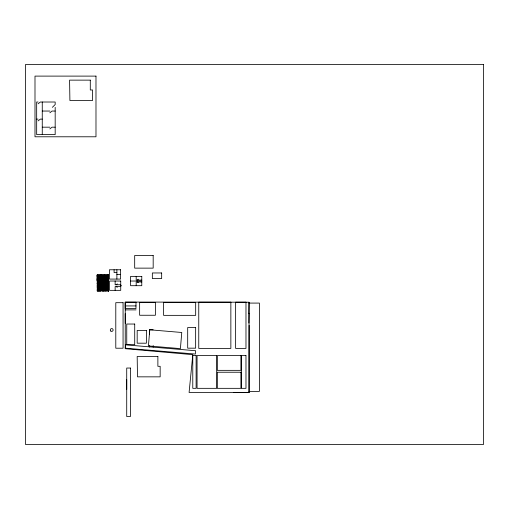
<?xml version="1.0" encoding="UTF-8"?>
<svg xmlns="http://www.w3.org/2000/svg" width="509" height="509" viewBox="0 0 509 509"><rect width="100%" height="100%" fill="white"/><g stroke="black" fill="none" stroke-linecap="round" stroke-linejoin="round"><path stroke-width="0.76" d="M249.117 325.346L249.079 392.458L189.093 392.458L192.803 354.671L125.239 348.697L125.252 302.06L249.041 302.212L249.041 392.458M120.728 286.236L121.377 285.377M52.357 107.342L55.176 104.542L55.176 102.016L40.37 102.016L38.06 103.817M49.85 112.801L52.026 111.045L55.176 111.045M49.85 128.936L52.026 127.18L55.176 127.18M38.06 120.913L40.37 119.112L42.26 119.112M116.167 284.76L117.344 283.907M137.22 280.103L138.403 279.244M38.06 102.016L36.667 102.016L36.667 134.599L55.176 134.599L55.176 107.342M42.26 111.045L49.85 111.045M36.667 119.112L38.06 119.112M42.26 127.18L49.85 127.18M116.885 272.557L114.086 272.557L114.086 269.764M116.885 274.421L120.614 274.421M97.187 275.146L108.372 275.146M97.187 275.242L108.372 275.242M97.187 275.522L108.372 275.522M97.187 275.617L108.372 275.617M97.187 275.897L108.372 275.897M97.187 275.993L108.372 275.993M97.187 276.272L108.372 276.272M97.187 276.368L108.372 276.368M97.187 276.648L108.372 276.648M97.187 276.737L108.372 276.737M97.187 277.017L108.372 277.112M97.187 277.392L108.372 277.392M97.187 277.488L108.372 277.488M97.187 277.863L108.372 277.863M97.187 278.143L108.372 278.143M97.187 278.238L108.372 278.238M97.187 278.518L108.372 278.518M97.187 278.614L108.372 278.614M97.187 278.894L108.372 278.894M97.187 278.989L108.372 278.989M97.187 279.269L108.372 279.269M97.187 279.365L108.372 279.365M97.187 279.645L108.417 279.568M97.187 279.74L108.372 279.74M97.187 280.02L108.372 280.02M97.187 280.115L108.417 280.179M141.782 280.103L136.189 280.103L136.189 276.374M97.232 280.459L108.417 280.459L97.187 280.395L97.187 274.866L108.417 274.866L108.322 291.231M97.232 280.548L108.417 280.548M97.327 280.644L100.636 280.739M104.708 280.644L108.137 280.644M97.232 280.739L108.417 280.828M97.232 281.019L97.792 281.019L97.792 280.459M100.776 281.019L101.336 281.019M104.313 281.019L104.873 281.019M107.857 281.019L108.417 281.019M130.597 281.032L141.782 281.032M108.137 281.42L105.045 281.42L105.045 285.256M141.782 281.967L136.189 281.967L136.189 285.695M101.094 283.182L101.374 280.739M97.232 283.284L97.792 283.284L97.792 283.844L97.232 283.844M100.776 283.284L101.336 283.284M104.313 283.284L104.873 283.284M97.232 283.424L104.733 283.424M97.531 283.507L104.593 283.507M97.531 283.602L104.593 283.602M97.232 283.704L104.733 283.704M100.776 283.844L101.336 283.844M104.313 283.844L104.873 283.844M120.728 284.76L115.136 284.76L115.136 281.032M97.232 285.256L108.417 285.256M97.232 285.536L108.417 285.536M100.782 286.669L101.342 286.669L101.342 287.229L100.782 287.229M104.326 286.669L104.886 286.669M120.728 286.624L115.136 286.624L115.136 290.353M97.232 286.675L97.792 286.675L97.792 287.235L97.232 287.235M108.417 286.675L107.857 286.675L107.857 287.235L108.417 287.235M97.232 286.815L108.417 286.815M97.531 286.904L108.118 286.904M97.232 287.095L108.417 287.095M104.326 287.229L104.886 287.229M97.232 289.78L97.792 289.78L97.792 290.34M101.336 289.78L100.776 289.78L100.776 290.34M104.313 289.78L104.873 289.78M108.417 289.78L107.857 289.78L107.857 290.34M97.232 290.06L108.417 290.06M97.232 290.245L108.417 290.245M97.232 290.34L108.417 290.34M97.327 291.231L97.232 279.568M99.49 291.231L99.395 279.568M100.572 291.231L100.477 279.568M101.647 291.231L101.558 279.568M102.729 291.231L102.64 279.568M103.721 291.231L103.811 279.568M104.892 291.231L104.803 279.568M105.974 291.231L105.885 279.568M108.137 291.231L108.093 274.866M249.047 302.327L248.888 313.398M249.041 303.084L259.386 303.084L259.386 391.402L249.041 391.402M125.239 305.941L136.056 305.934M125.239 309.886L136.056 309.886M249.041 313.251L248.901 323.011M125.208 313.69L125.239 323.38M153.196 329.768L149.481 329.768L149.481 334.496M126.716 379.568L126.716 389.328M249.079 392.382L233.828 392.458M137.22 281.967L138.403 282.641M116.167 286.624L117.344 287.299M153.196 345.522L153.196 347.093M149.481 345.522L149.481 347.093M116.885 269.764L116.885 279.085M108.322 279.568L108.322 291.313M108.182 274.866L108.137 291.313M107.113 280.548L107.113 282.031M107.113 285.606L107.113 290.245M106.966 279.568L107.055 291.313M106.947 280.548L106.947 290.245M105.974 279.568L105.974 291.313M105.77 280.548L105.789 290.34M104.892 279.568L104.892 291.313M104.644 274.866L104.708 290.34M104.549 274.866L104.612 290.34M104.453 280.459L104.453 290.34M104.409 280.739L104.313 290.34M104.129 280.739L104.129 290.06M103.721 279.568L103.721 291.313M103.588 280.548L103.588 283.507M103.588 283.659L103.588 290.245M103.531 280.459L103.531 290.34M103.442 280.459L103.442 290.34M103.346 280.548L103.346 290.245M102.729 279.568L102.729 291.313M102.417 280.548L102.417 283.507M102.417 283.659L102.417 290.245M102.36 280.459L102.36 290.34M102.264 280.459L102.264 290.34M102.175 280.548L102.175 290.245M101.336 280.459L101.336 290.34M101.196 280.459L101.196 290.34M101.1 274.866L101.094 290.34M101.005 274.866L100.916 290.34M100.572 279.568L100.572 291.313M100.171 280.459L100.063 283.507M100.063 283.659L100.063 290.245M99.993 280.548L100.012 290.34M99.898 280.548L99.917 290.34M99.821 280.548L99.821 290.245M99.49 279.568L99.49 291.313M98.816 280.548L98.835 290.34M98.727 280.548L98.74 290.34M98.651 280.548L98.651 290.245M98.409 279.568L98.409 291.313M98.313 279.568L98.313 291.313M98.25 280.459L98.199 286.904M98.199 287L98.199 290.245M98.154 280.459L98.129 286.904M98.129 287L98.129 290.245M97.556 274.866L97.531 290.34L97.467 274.866M97.327 279.568L97.327 291.313M97.232 274.866L97.232 275.426M42.26 102.016L42.26 134.599M125.513 344.841L125.233 348.169L195.361 354.054L195.641 350.733L125.513 344.841M149.773 329.794L148.418 345.935L180.409 348.62L181.764 332.485L149.773 329.794M483.55 64.554L25.45 64.554L25.45 444.446L483.55 444.446L483.55 64.554M95.985 76.108L34.994 76.108L34.994 136.787L95.985 136.787L95.985 76.108M90.29 80.136L69.587 80.136L69.905 100.508L92.574 100.508L92.574 89.978L90.29 89.978L90.29 80.136M153.177 255.499L134.681 255.499L134.681 268.135L153.177 268.135L153.177 255.499M120.614 269.764L109.429 269.764L109.429 279.085L120.614 279.085L120.614 269.764M161.665 272.964L152.344 272.964L152.344 278.557L161.665 278.557L161.665 272.964M141.782 276.374L130.597 276.374L130.597 285.695L141.782 285.695L141.782 276.374M120.728 281.032L109.543 281.032L109.543 290.353L120.728 290.353L120.728 281.032M230.857 302.193L198.758 302.193L198.758 348.417L230.857 348.417L230.857 302.193M245.974 302.193L235.629 302.193L235.629 348.417L245.974 348.417L245.974 302.193M135.967 302.27L125.15 302.27L125.15 308.607L135.967 308.607L135.967 302.27M155.391 302.492L139.638 302.492L139.638 315.256L155.391 315.256L155.391 302.492M123.063 302.683L115.791 302.683L115.791 348.213L123.063 348.213L123.063 302.683M195.672 302.588L163.593 302.588L163.593 315.351L195.672 315.351L195.672 302.588M134.713 324.036L126.754 324.036L126.754 344.663L134.713 344.663L134.713 324.036M195.647 327.541L187.687 327.541L187.687 348.169L195.647 348.169L195.647 327.541M146.382 330.43L137.175 330.43L137.175 343.193L146.382 343.193L146.382 330.43M196.118 355.619L192.777 355.619L192.777 388.335L196.118 388.335L196.118 355.619M216.675 355.619L197.066 355.619L197.066 388.335L216.675 388.335L216.675 355.619M240.91 355.619L217.292 355.619L217.292 370.348L240.91 370.348L240.91 355.619M245.974 355.619L241.393 355.619L241.393 388.335L245.974 388.335L245.974 355.619M157.879 356.465L137.175 356.465L137.494 376.845L160.157 376.845L160.157 366.308L157.879 366.308L157.879 356.465M130.438 368.045L126.716 368.045L126.716 416.515L130.438 416.515L130.438 368.045M240.91 372.232L217.292 372.232L217.292 388.335L240.91 388.335L240.91 372.232M110.841 331.073A1.4 1.4 0 0 0 113.1 330.195A1.4 1.4 0 0 0 111.21 328.674A1.4 1.4 0 0 0 110.841 331.073"/></g></svg>
